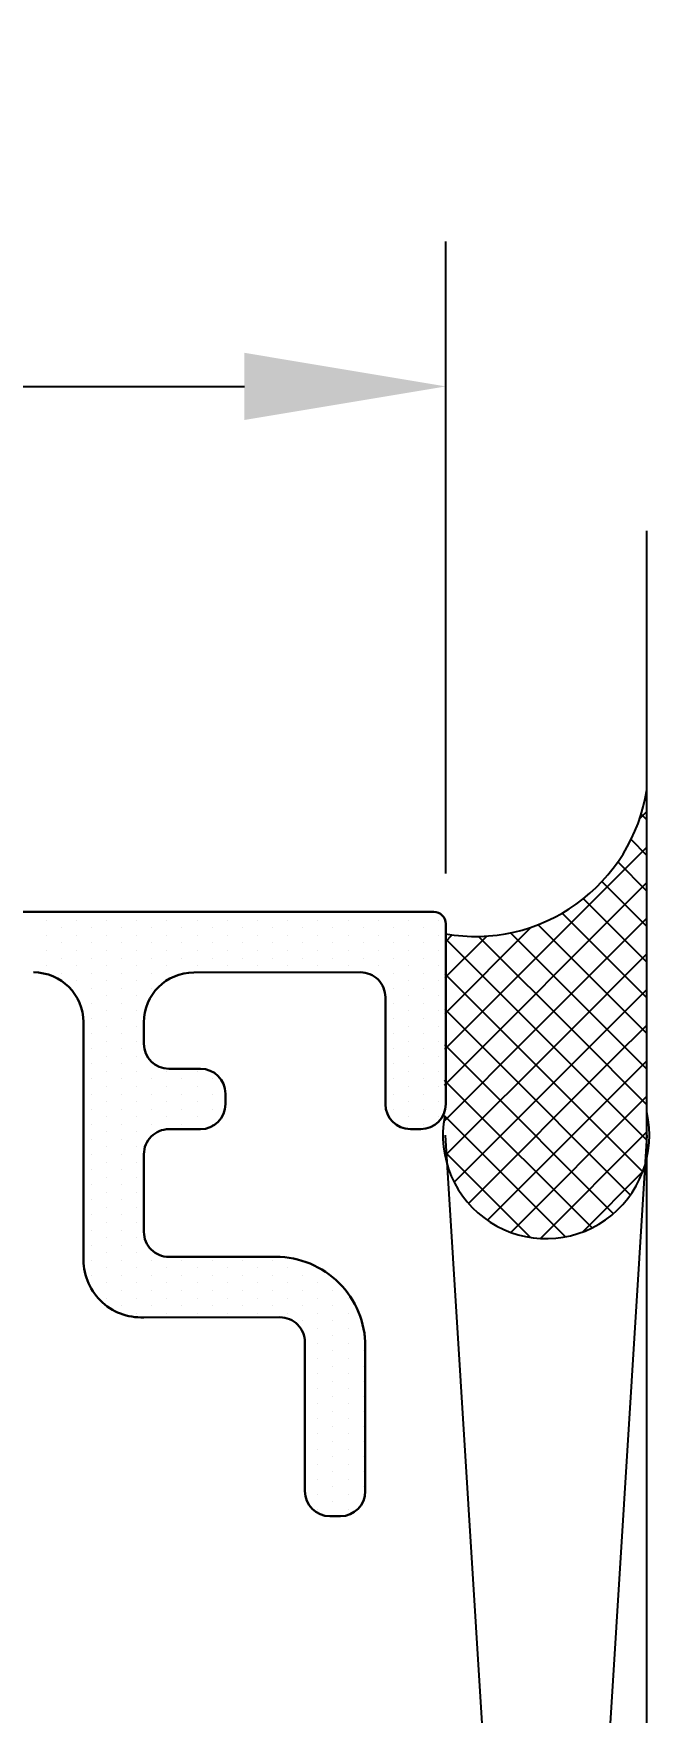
# Model space of a CAD drawing. Header units: inches. Extents: x 3.8 to 36.3, y 0.9 to 43.6.
# Drawn here: x 26.612 to 27.376, y 27.251 to 29.334 of the extents above; entities that cross this region are included whole.
import ezdxf

# ---------------------------------------------------------------- set-up
doc = ezdxf.new("R2010")
doc.units = ezdxf.units.IN
doc.header["$MEASUREMENT"] = 0
for name, color, linetype in [('R-ANNO-DIMS', 3, 'Continuous'), ('R-SWTS-DET1', 1, 'Continuous'), ('R-SWTS-DET3', 5, 'Continuous'), ('R-SWTS-PAT1', 5, 'Continuous')]:
    doc.layers.add(name, color=color, linetype=linetype)
doc.styles.add('SWTSTEXT', font='romans.shx')
doc.dimstyles.new('SWTSARCH', dxfattribs={"dimtxt": 0.25, "dimasz": 0.25, "dimexe": 0.179688, "dimexo": 0.0625, "dimgap": 0.125, "dimtad": 1, "dimtih": 1, "dimtoh": 1, "dimdec": 4, "dimzin": 4, "dimdsep": 46, "dimlunit": 4, "dimtxsty": 'SWTSTEXT', "dimcen": 0.1875, "dimdle": 0.179688, "dimclrd": 256, "dimclre": 256, "dimclrt": 256, "dimadec": 0, "dimazin": 1, "dimtfac": 1, "dimtdec": 4, "dimtofl": 0, "dimtmove": 0, "dimatfit": 3, "dimfxl": 0, "dimfrac": 2, "dimtolj": 1, "dimtzin": 4, "dimlwd": -1, "dimlwe": -1, "dimarcsym": 0})

# ---------------------------------------------------------------- blocks, each defined once
blk = doc.blocks.new('*D2')
at = {"layer": 'Defpoints', "color": 0}
for p in [(27.1236, 28.8962), (25.1234, 28.2291), (27.1236, 28.2291)]:
    blk.add_point(p, dxfattribs=at)
at = {"layer": 'R-ANNO-DIMS'}
for p, q in [((25.1234, 28.2916), (25.1234, 29.0759)), ((27.1236, 28.2916), (27.1236, 29.0759)), ((25.3734, 28.8962), (26.8736, 28.8962))]:
    blk.add_line(p, q, dxfattribs=at)
for points in [[(25.3734, 28.9379), (25.3734, 28.8546), (25.1234, 28.8962)], [(26.8736, 28.9379), (26.8736, 28.8546), (27.1236, 28.8962)]]:
    blk.add_solid(points, dxfattribs=at)
at = {"layer": 'R-ANNO-DIMS', "insert": (26.1443, 29.17), "char_height": 0.25, "attachment_point": 5, "style": 'SWTSTEXT'}
blk.add_mtext('\\A1;2"', dxfattribs=at)

msp = doc.modelspace()

# ---------------------------------------------------------------- linework, layer by layer
at = {"layer": 'R-SWTS-DET1', "lineweight": 30}
for p, q in [((25.13838, 28.24408), (27.10857, 28.24408)), ((27.12357, 28.22908), (27.12357, 28.00553)), ((27.01755, 28.16907), (26.81062, 28.16893)), ((27.04857, 28.00553), (27.04857, 28.13807)), ((26.67369, 27.81584), (26.67365, 28.10709)), ((26.74866, 28.10692), (26.74866, 28.08045)), ((26.77966, 28.04946), (26.8189, 28.04946)), ((26.8499, 28.01846), (26.8499, 28.00541)), ((26.8189, 27.97441), (26.77968, 27.97441)), ((27.09257, 27.97453), (27.07957, 27.97453)), ((26.74868, 27.94341), (26.7487, 27.8469)), ((26.77971, 27.81592), (26.91257, 27.816)), ((26.91762, 27.741), (26.74877, 27.74088)), ((26.94865, 27.52508), (26.94865, 27.71)), ((27.02365, 27.705), (27.02365, 27.52508)), ((26.99265, 27.49408), (26.97965, 27.49408))]:
    msp.add_line(p, q, dxfattribs=at)
for centre, radius, start, end in [((27.10857, 28.22908), 0.015, 0, 90), ((26.61165, 28.10708), 0.062, 0.0068, 90), ((26.81066, 28.10693), 0.062, 90.03988, 180.00838), ((27.01757, 28.13807), 0.031, 360, 90.03988), ((26.77966, 28.08046), 0.031, 180.00838, 270), ((26.8189, 28.01846), 0.031, 0, 90), ((26.8189, 28.00541), 0.031, 270, 0), ((27.07957, 28.00553), 0.031, 180, 270), ((27.09257, 28.00553), 0.031, 270, 0), ((26.77968, 27.94341), 0.031, 90, 180.00838), ((26.7797, 27.84692), 0.031, 180.0255, 270.02809), ((26.74539, 27.81257), 0.07177, 177.38505, 272.70294), ((26.91265, 27.705), 0.111, 360, 90.04227), ((26.91765, 27.71), 0.031, 0, 90.04227), ((26.97965, 27.52508), 0.031, 180, 270), ((26.99265, 27.52508), 0.031, 270, 0)]:
    msp.add_arc(centre, radius, start, end, dxfattribs=at)
at = {"layer": 'R-SWTS-DET3'}
for p, q in [((27.37324, 23.378), (27.37324, 28.71685)), ((27.37324, 23.96685), (27.12324, 27.96685)), ((27.37324, 27.96685), (27.12324, 23.96685))]:
    msp.add_line(p, q, dxfattribs=at)
for centre, radius, start, end in [((27.16039, 28.42908), 0.21545, 260.07208, 351.02121), ((27.24824, 27.96685), 0.12825, 169.29404, 12.92749)]:
    msp.add_arc(centre, radius, start, end, dxfattribs=at)
at = {"layer": 'R-SWTS-PAT1'}
for p, q in [((27.36445, 28.35995), (27.37324, 28.36875)), ((27.37324, 28.35838), (27.36622, 28.36541)), ((27.12237, 28.07368), (27.37324, 28.32455)), ((27.37324, 28.31418), (27.35363, 28.3338)), ((27.37324, 28.26999), (27.33723, 28.30601)), ((27.1221, 28.02921), (27.37324, 28.28036)), ((27.37324, 28.2258), (27.31745, 28.28159)), ((27.37324, 28.1816), (27.29444, 28.26041)), ((26.62715, 28.23363), (26.62715, 28.23363)), ((26.6459, 28.24301), (26.6459, 28.24301)), ((26.66465, 28.23363), (26.66465, 28.23363)), ((26.6834, 28.24301), (26.6834, 28.24301)), ((26.70215, 28.23363), (26.70215, 28.23363)), ((26.7209, 28.24301), (26.7209, 28.24301)), ((26.73965, 28.23363), (26.73965, 28.23363)), ((26.7584, 28.24301), (26.7584, 28.24301)), ((26.77715, 28.23363), (26.77715, 28.23363)), ((26.7959, 28.24301), (26.7959, 28.24301)), ((26.81465, 28.23363), (26.81465, 28.23363)), ((26.8334, 28.24301), (26.8334, 28.24301)), ((26.85215, 28.23363), (26.85215, 28.23363)), ((26.8709, 28.24301), (26.8709, 28.24301)), ((26.88965, 28.23363), (26.88965, 28.23363)), ((26.9084, 28.24301), (26.9084, 28.24301)), ((26.92715, 28.23363), (26.92715, 28.23363)), ((26.9459, 28.24301), (26.9459, 28.24301)), ((26.96465, 28.23363), (26.96465, 28.23363)), ((26.9834, 28.24301), (26.9834, 28.24301)), ((27.00215, 28.23363), (27.00215, 28.23363)), ((27.0209, 28.24301), (27.0209, 28.24301)), ((27.03965, 28.23363), (27.03965, 28.23363)), ((27.0584, 28.24301), (27.0584, 28.24301)), ((27.07715, 28.23363), (27.07715, 28.23363)), ((27.0959, 28.24301), (27.0959, 28.24301)), ((27.11465, 28.23363), (27.11465, 28.23363)), ((27.23102, 28.09394), (27.37324, 28.23616)), ((27.37324, 28.13741), (27.26814, 28.24251)), ((26.62715, 28.21488), (26.62715, 28.21488)), ((26.6459, 28.22426), (26.6459, 28.22426)), ((26.66465, 28.21488), (26.66465, 28.21488)), ((26.6834, 28.22426), (26.6834, 28.22426)), ((26.70215, 28.21488), (26.70215, 28.21488)), ((26.7209, 28.22426), (26.7209, 28.22426)), ((26.73965, 28.21488), (26.73965, 28.21488)), ((26.7584, 28.22426), (26.7584, 28.22426)), ((26.77715, 28.21488), (26.77715, 28.21488)), ((26.7959, 28.22426), (26.7959, 28.22426)), ((26.81465, 28.21488), (26.81465, 28.21488)), ((26.8334, 28.22426), (26.8334, 28.22426)), ((26.85215, 28.21488), (26.85215, 28.21488)), ((26.8709, 28.22426), (26.8709, 28.22426)), ((26.88965, 28.21488), (26.88965, 28.21488)), ((26.9084, 28.22426), (26.9084, 28.22426)), ((26.92715, 28.21488), (26.92715, 28.21488)), ((26.9459, 28.22426), (26.9459, 28.22426)), ((26.96465, 28.21488), (26.96465, 28.21488)), ((26.9834, 28.22426), (26.9834, 28.22426)), ((27.00215, 28.21488), (27.00215, 28.21488)), ((27.0209, 28.22426), (27.0209, 28.22426)), ((27.03965, 28.21488), (27.03965, 28.21488)), ((27.0584, 28.22426), (27.0584, 28.22426)), ((27.07715, 28.21488), (27.07715, 28.21488)), ((27.0959, 28.22426), (27.0959, 28.22426)), ((27.11465, 28.21488), (27.11465, 28.21488)), ((27.12264, 28.11814), (27.22951, 28.22502)), ((27.12291, 28.16261), (27.17439, 28.21408)), ((27.12318, 28.20708), (27.13166, 28.21555)), ((27.28993, 28.08814), (27.16441, 28.21366)), ((27.37324, 28.04902), (27.20415, 28.21812)), ((27.37324, 28.09321), (27.23826, 28.22819)), ((26.62715, 28.19613), (26.62715, 28.19613)), ((26.6459, 28.20551), (26.6459, 28.20551)), ((26.66465, 28.19613), (26.66465, 28.19613)), ((26.6834, 28.20551), (26.6834, 28.20551)), ((26.70215, 28.19613), (26.70215, 28.19613)), ((26.7209, 28.20551), (26.7209, 28.20551)), ((26.73965, 28.19613), (26.73965, 28.19613)), ((26.7584, 28.20551), (26.7584, 28.20551)), ((26.77715, 28.19613), (26.77715, 28.19613)), ((26.7959, 28.20551), (26.7959, 28.20551)), ((26.81465, 28.19613), (26.81465, 28.19613)), ((26.8334, 28.20551), (26.8334, 28.20551)), ((26.85215, 28.19613), (26.85215, 28.19613)), ((26.8709, 28.20551), (26.8709, 28.20551)), ((26.88965, 28.19613), (26.88965, 28.19613)), ((26.9084, 28.20551), (26.9084, 28.20551)), ((26.92715, 28.19613), (26.92715, 28.19613)), ((26.9459, 28.20551), (26.9459, 28.20551)), ((26.96465, 28.19613), (26.96465, 28.19613)), ((26.9834, 28.20551), (26.9834, 28.20551)), ((27.00215, 28.19613), (27.00215, 28.19613)), ((27.0209, 28.20551), (27.0209, 28.20551)), ((27.03965, 28.19613), (27.03965, 28.19613)), ((27.0584, 28.20551), (27.0584, 28.20551)), ((27.07715, 28.19613), (27.07715, 28.19613)), ((27.0959, 28.20551), (27.0959, 28.20551)), ((27.11465, 28.19613), (27.11465, 28.19613)), ((27.2391, 28.09478), (27.12321, 28.21067)), ((27.27381, 28.09253), (27.37324, 28.19197)), ((26.62715, 28.17738), (26.62715, 28.17738)), ((26.6459, 28.18676), (26.6459, 28.18676)), ((26.66465, 28.17738), (26.66465, 28.17738)), ((26.6834, 28.18676), (26.6834, 28.18676)), ((26.70215, 28.17738), (26.70215, 28.17738)), ((26.7209, 28.18676), (26.7209, 28.18676)), ((26.73965, 28.17738), (26.73965, 28.17738)), ((26.7584, 28.18676), (26.7584, 28.18676)), ((26.77715, 28.17738), (26.77715, 28.17738)), ((26.7959, 28.18676), (26.7959, 28.18676)), ((26.81465, 28.17738), (26.81465, 28.17738)), ((26.8334, 28.18676), (26.8334, 28.18676)), ((26.85215, 28.17738), (26.85215, 28.17738)), ((26.8709, 28.18676), (26.8709, 28.18676)), ((26.88965, 28.17738), (26.88965, 28.17738)), ((26.9084, 28.18676), (26.9084, 28.18676)), ((26.92715, 28.17738), (26.92715, 28.17738)), ((26.9459, 28.18676), (26.9459, 28.18676)), ((26.96465, 28.17738), (26.96465, 28.17738)), ((26.9834, 28.18676), (26.9834, 28.18676)), ((27.00215, 28.17738), (27.00215, 28.17738)), ((27.0209, 28.18676), (27.0209, 28.18676)), ((27.03965, 28.17738), (27.03965, 28.17738)), ((27.0584, 28.18676), (27.0584, 28.18676)), ((27.07715, 28.17738), (27.07715, 28.17738)), ((27.0959, 28.18676), (27.0959, 28.18676)), ((27.11465, 28.17738), (27.11465, 28.17738)), ((26.6459, 28.16801), (26.6459, 28.16801)), ((26.66465, 28.15863), (26.66465, 28.15863)), ((26.6834, 28.16801), (26.6834, 28.16801)), ((26.6834, 28.14926), (26.6834, 28.14926)), ((26.70215, 28.15863), (26.70215, 28.15863)), ((26.7209, 28.16801), (26.7209, 28.16801)), ((26.7209, 28.14926), (26.7209, 28.14926)), ((26.73965, 28.15863), (26.73965, 28.15863)), ((26.7584, 28.16801), (26.7584, 28.16801)), ((26.7584, 28.14926), (26.7584, 28.14926)), ((26.7959, 28.16801), (26.7959, 28.16801)), ((27.0584, 28.16801), (27.0584, 28.16801)), ((27.0584, 28.14926), (27.0584, 28.14926)), ((27.07715, 28.15863), (27.07715, 28.15863)), ((27.0959, 28.16801), (27.0959, 28.16801)), ((27.0959, 28.14926), (27.0959, 28.14926)), ((27.11465, 28.15863), (27.11465, 28.15863)), ((27.20287, 28.08681), (27.12294, 28.16674)), ((26.66465, 28.13988), (26.66465, 28.13988)), ((26.6834, 28.13051), (26.6834, 28.13051)), ((26.70215, 28.13988), (26.70215, 28.13988)), ((26.7209, 28.13051), (26.7209, 28.13051)), ((26.73965, 28.13988), (26.73965, 28.13988)), ((27.0584, 28.13051), (27.0584, 28.13051)), ((27.07715, 28.13988), (27.07715, 28.13988)), ((27.0959, 28.13051), (27.0959, 28.13051)), ((27.11465, 28.13988), (27.11465, 28.13988)), ((27.30655, 28.08108), (27.37324, 28.14778)), ((26.6834, 28.11176), (26.6834, 28.11176)), ((26.70215, 28.12113), (26.70215, 28.12113)), ((26.7209, 28.11176), (26.7209, 28.11176)), ((26.73965, 28.12113), (26.73965, 28.12113)), ((27.0584, 28.11176), (27.0584, 28.11176)), ((27.07715, 28.12113), (27.07715, 28.12113)), ((27.0959, 28.11176), (27.0959, 28.11176)), ((27.11465, 28.12113), (27.11465, 28.12113)), ((27.17403, 28.07145), (27.12267, 28.12282)), ((26.6834, 28.09301), (26.6834, 28.09301)), ((26.70215, 28.10238), (26.70215, 28.10238)), ((26.7209, 28.09301), (26.7209, 28.09301)), ((26.73965, 28.10238), (26.73965, 28.10238)), ((27.0584, 28.09301), (27.0584, 28.09301)), ((27.07715, 28.10238), (27.07715, 28.10238)), ((27.0959, 28.09301), (27.0959, 28.09301)), ((27.11465, 28.10238), (27.11465, 28.10238)), ((27.12183, 27.98475), (27.23102, 28.09394)), ((27.12257, 27.94129), (27.27381, 28.09253)), ((27.3682, 27.92148), (27.20287, 28.08681)), ((27.37288, 27.961), (27.2391, 28.09478)), ((27.36953, 28.00854), (27.28993, 28.08814)), ((27.33288, 28.06322), (27.37324, 28.10358)), ((26.6834, 28.07426), (26.6834, 28.07426)), ((26.70215, 28.08363), (26.70215, 28.08363)), ((26.7209, 28.07426), (26.7209, 28.07426)), ((26.73965, 28.08363), (26.73965, 28.08363)), ((27.0584, 28.07426), (27.0584, 28.07426)), ((27.07715, 28.08363), (27.07715, 28.08363)), ((27.0959, 28.07426), (27.0959, 28.07426)), ((27.11465, 28.08363), (27.11465, 28.08363)), ((27.15092, 28.05038), (27.1224, 28.07889)), ((27.13401, 27.90855), (27.30655, 28.08108)), ((27.35284, 27.89264), (27.17403, 28.07145)), ((26.6834, 28.05551), (26.6834, 28.05551)), ((26.70215, 28.06488), (26.70215, 28.06488)), ((26.70215, 28.04613), (26.70215, 28.04613)), ((26.7209, 28.05551), (26.7209, 28.05551)), ((26.73965, 28.06488), (26.73965, 28.06488)), ((26.73965, 28.04613), (26.73965, 28.04613)), ((26.7584, 28.05551), (26.7584, 28.05551)), ((26.77715, 28.04613), (26.77715, 28.04613)), ((26.81465, 28.04613), (26.81465, 28.04613)), ((27.0584, 28.05551), (27.0584, 28.05551)), ((27.07715, 28.06488), (27.07715, 28.06488)), ((27.07715, 28.04613), (27.07715, 28.04613)), ((27.0959, 28.05551), (27.0959, 28.05551)), ((27.11465, 28.06488), (27.11465, 28.06488)), ((27.11465, 28.04613), (27.11465, 28.04613)), ((27.33177, 27.86953), (27.15092, 28.05038)), ((27.15188, 27.88222), (27.33288, 28.06322)), ((27.3537, 28.03984), (27.37324, 28.05939)), ((26.6834, 28.03676), (26.6834, 28.03676)), ((26.70215, 28.02738), (26.70215, 28.02738)), ((26.7209, 28.03676), (26.7209, 28.03676)), ((26.73965, 28.02738), (26.73965, 28.02738)), ((26.7584, 28.03676), (26.7584, 28.03676)), ((26.77715, 28.02738), (26.77715, 28.02738)), ((26.7959, 28.03676), (26.7959, 28.03676)), ((26.81465, 28.02738), (26.81465, 28.02738)), ((26.8334, 28.03676), (26.8334, 28.03676)), ((27.0584, 28.03676), (27.0584, 28.03676)), ((27.07715, 28.02738), (27.07715, 28.02738)), ((27.0959, 28.03676), (27.0959, 28.03676)), ((27.11465, 28.02738), (27.11465, 28.02738)), ((27.13332, 28.02378), (27.12213, 28.03497)), ((27.30517, 27.85193), (27.13332, 28.02378)), ((27.17526, 27.8614), (27.3537, 28.03984)), ((26.6834, 28.01801), (26.6834, 28.01801)), ((26.70215, 28.00863), (26.70215, 28.00863)), ((26.7209, 28.01801), (26.7209, 28.01801)), ((26.73965, 28.00863), (26.73965, 28.00863)), ((26.7584, 28.01801), (26.7584, 28.01801)), ((26.77715, 28.00863), (26.77715, 28.00863)), ((26.7959, 28.01801), (26.7959, 28.01801)), ((26.81465, 28.00863), (26.81465, 28.00863)), ((26.8334, 28.01801), (26.8334, 28.01801)), ((27.0584, 28.01801), (27.0584, 28.01801)), ((27.07715, 28.00863), (27.07715, 28.00863)), ((27.0959, 28.01801), (27.0959, 28.01801)), ((27.11465, 28.00863), (27.11465, 28.00863)), ((27.20439, 27.84634), (27.36876, 28.01071)), ((27.36876, 28.01071), (27.37324, 28.01519)), ((27.37324, 28.00483), (27.36953, 28.00854)), ((26.6834, 27.99926), (26.6834, 27.99926)), ((26.70215, 27.98988), (26.70215, 27.98988)), ((26.7209, 27.99926), (26.7209, 27.99926)), ((26.73965, 27.98988), (26.73965, 27.98988)), ((26.7584, 27.99926), (26.7584, 27.99926)), ((26.77715, 27.98988), (26.77715, 27.98988)), ((26.7959, 27.99926), (26.7959, 27.99926)), ((26.81465, 27.98988), (26.81465, 27.98988)), ((26.8334, 27.99926), (26.8334, 27.99926)), ((27.0584, 27.99926), (27.0584, 27.99926)), ((27.07715, 27.98988), (27.07715, 27.98988)), ((27.0959, 27.99926), (27.0959, 27.99926)), ((27.11465, 27.98988), (27.11465, 27.98988)), ((27.12223, 27.99068), (27.12187, 27.99104)), ((27.27207, 27.84084), (27.12223, 27.99068)), ((26.6834, 27.98051), (26.6834, 27.98051)), ((26.6834, 27.96176), (26.6834, 27.96176)), ((26.70215, 27.97113), (26.70215, 27.97113)), ((26.7209, 27.98051), (26.7209, 27.98051)), ((26.7209, 27.96176), (26.7209, 27.96176)), ((26.73965, 27.97113), (26.73965, 27.97113)), ((26.7584, 27.98051), (26.7584, 27.98051)), ((26.7959, 27.98051), (26.7959, 27.98051)), ((26.8334, 27.98051), (26.8334, 27.98051)), ((27.0959, 27.98051), (27.0959, 27.98051)), ((27.24105, 27.83881), (27.37324, 27.971)), ((26.6834, 27.94301), (26.6834, 27.94301)), ((26.70215, 27.95238), (26.70215, 27.95238)), ((26.7209, 27.94301), (26.7209, 27.94301)), ((26.73965, 27.95238), (26.73965, 27.95238)), ((27.22859, 27.84012), (27.1216, 27.94711)), ((26.6834, 27.92426), (26.6834, 27.92426)), ((26.70215, 27.93363), (26.70215, 27.93363)), ((26.7209, 27.92426), (26.7209, 27.92426)), ((26.73965, 27.93363), (26.73965, 27.93363)), ((27.29317, 27.84673), (27.36837, 27.92193)), ((26.6834, 27.90551), (26.6834, 27.90551)), ((26.70215, 27.91488), (26.70215, 27.91488)), ((26.7209, 27.90551), (26.7209, 27.90551)), ((26.73965, 27.91488), (26.73965, 27.91488)), ((26.6834, 27.88676), (26.6834, 27.88676)), ((26.70215, 27.89613), (26.70215, 27.89613)), ((26.70215, 27.87738), (26.70215, 27.87738)), ((26.7209, 27.88676), (26.7209, 27.88676)), ((26.73965, 27.89613), (26.73965, 27.89613)), ((26.73965, 27.87738), (26.73965, 27.87738)), ((26.6834, 27.86801), (26.6834, 27.86801)), ((26.70215, 27.85863), (26.70215, 27.85863)), ((26.7209, 27.86801), (26.7209, 27.86801)), ((26.73965, 27.85863), (26.73965, 27.85863)), ((26.6834, 27.84926), (26.6834, 27.84926)), ((26.70215, 27.83988), (26.70215, 27.83988)), ((26.7209, 27.84926), (26.7209, 27.84926)), ((26.73965, 27.83988), (26.73965, 27.83988)), ((26.6834, 27.83051), (26.6834, 27.83051)), ((26.70215, 27.82113), (26.70215, 27.82113)), ((26.7209, 27.83051), (26.7209, 27.83051)), ((26.73965, 27.82113), (26.73965, 27.82113)), ((26.6834, 27.81176), (26.6834, 27.81176)), ((26.70215, 27.80238), (26.70215, 27.80238)), ((26.7209, 27.81176), (26.7209, 27.81176)), ((26.73965, 27.80238), (26.73965, 27.80238)), ((26.7584, 27.81176), (26.7584, 27.81176)), ((26.77715, 27.80238), (26.77715, 27.80238)), ((26.7959, 27.81176), (26.7959, 27.81176)), ((26.81465, 27.80238), (26.81465, 27.80238)), ((26.8334, 27.81176), (26.8334, 27.81176)), ((26.85215, 27.80238), (26.85215, 27.80238)), ((26.8709, 27.81176), (26.8709, 27.81176)), ((26.88965, 27.80238), (26.88965, 27.80238)), ((26.9084, 27.81176), (26.9084, 27.81176)), ((26.92715, 27.80238), (26.92715, 27.80238)), ((26.96465, 27.80238), (26.96465, 27.80238)), ((26.6834, 27.79301), (26.6834, 27.79301)), ((26.70215, 27.78363), (26.70215, 27.78363)), ((26.7209, 27.79301), (26.7209, 27.79301)), ((26.7209, 27.77426), (26.7209, 27.77426)), ((26.73965, 27.78363), (26.73965, 27.78363)), ((26.7584, 27.79301), (26.7584, 27.79301)), ((26.7584, 27.77426), (26.7584, 27.77426)), ((26.77715, 27.78363), (26.77715, 27.78363)), ((26.7959, 27.79301), (26.7959, 27.79301)), ((26.7959, 27.77426), (26.7959, 27.77426)), ((26.81465, 27.78363), (26.81465, 27.78363)), ((26.8334, 27.79301), (26.8334, 27.79301)), ((26.8334, 27.77426), (26.8334, 27.77426)), ((26.85215, 27.78363), (26.85215, 27.78363)), ((26.8709, 27.79301), (26.8709, 27.79301)), ((26.8709, 27.77426), (26.8709, 27.77426)), ((26.88965, 27.78363), (26.88965, 27.78363)), ((26.9084, 27.79301), (26.9084, 27.79301)), ((26.9084, 27.77426), (26.9084, 27.77426)), ((26.92715, 27.78363), (26.92715, 27.78363)), ((26.9459, 27.79301), (26.9459, 27.79301)), ((26.9459, 27.77426), (26.9459, 27.77426)), ((26.96465, 27.78363), (26.96465, 27.78363)), ((26.9834, 27.77426), (26.9834, 27.77426)), ((26.70215, 27.76488), (26.70215, 27.76488)), ((26.7209, 27.75551), (26.7209, 27.75551)), ((26.73965, 27.76488), (26.73965, 27.76488)), ((26.7584, 27.75551), (26.7584, 27.75551)), ((26.77715, 27.76488), (26.77715, 27.76488)), ((26.7959, 27.75551), (26.7959, 27.75551)), ((26.81465, 27.76488), (26.81465, 27.76488)), ((26.8334, 27.75551), (26.8334, 27.75551)), ((26.85215, 27.76488), (26.85215, 27.76488)), ((26.8709, 27.75551), (26.8709, 27.75551)), ((26.88965, 27.76488), (26.88965, 27.76488)), ((26.9084, 27.75551), (26.9084, 27.75551)), ((26.92715, 27.76488), (26.92715, 27.76488)), ((26.9459, 27.75551), (26.9459, 27.75551)), ((26.96465, 27.76488), (26.96465, 27.76488)), ((26.9834, 27.75551), (26.9834, 27.75551)), ((27.00215, 27.76488), (27.00215, 27.76488)), ((26.73965, 27.74613), (26.73965, 27.74613)), ((26.77715, 27.74613), (26.77715, 27.74613)), ((26.81465, 27.74613), (26.81465, 27.74613)), ((26.85215, 27.74613), (26.85215, 27.74613)), ((26.88965, 27.74613), (26.88965, 27.74613)), ((26.92715, 27.74613), (26.92715, 27.74613)), ((26.9459, 27.73676), (26.9459, 27.73676)), ((26.96465, 27.74613), (26.96465, 27.74613)), ((26.9834, 27.73676), (26.9834, 27.73676)), ((27.00215, 27.74613), (27.00215, 27.74613)), ((26.96465, 27.72738), (26.96465, 27.72738)), ((26.9834, 27.71801), (26.9834, 27.71801)), ((27.00215, 27.72738), (27.00215, 27.72738)), ((27.0209, 27.71801), (27.0209, 27.71801)), ((26.96465, 27.70863), (26.96465, 27.70863)), ((26.96465, 27.68988), (26.96465, 27.68988)), ((26.9834, 27.69926), (26.9834, 27.69926)), ((27.00215, 27.70863), (27.00215, 27.70863)), ((27.00215, 27.68988), (27.00215, 27.68988)), ((27.0209, 27.69926), (27.0209, 27.69926)), ((26.96465, 27.67113), (26.96465, 27.67113)), ((26.9834, 27.68051), (26.9834, 27.68051)), ((27.00215, 27.67113), (27.00215, 27.67113)), ((27.0209, 27.68051), (27.0209, 27.68051)), ((26.96465, 27.65238), (26.96465, 27.65238)), ((26.9834, 27.66176), (26.9834, 27.66176)), ((27.00215, 27.65238), (27.00215, 27.65238)), ((27.0209, 27.66176), (27.0209, 27.66176)), ((26.96465, 27.63363), (26.96465, 27.63363)), ((26.9834, 27.64301), (26.9834, 27.64301)), ((27.00215, 27.63363), (27.00215, 27.63363)), ((27.0209, 27.64301), (27.0209, 27.64301)), ((26.96465, 27.61488), (26.96465, 27.61488)), ((26.9834, 27.62426), (26.9834, 27.62426)), ((27.00215, 27.61488), (27.00215, 27.61488)), ((27.0209, 27.62426), (27.0209, 27.62426)), ((26.96465, 27.59613), (26.96465, 27.59613)), ((26.9834, 27.60551), (26.9834, 27.60551)), ((26.9834, 27.58676), (26.9834, 27.58676)), ((27.00215, 27.59613), (27.00215, 27.59613)), ((27.0209, 27.60551), (27.0209, 27.60551)), ((27.0209, 27.58676), (27.0209, 27.58676)), ((26.96465, 27.57738), (26.96465, 27.57738)), ((26.9834, 27.56801), (26.9834, 27.56801)), ((27.00215, 27.57738), (27.00215, 27.57738)), ((27.0209, 27.56801), (27.0209, 27.56801)), ((26.96465, 27.55863), (26.96465, 27.55863)), ((26.9834, 27.54926), (26.9834, 27.54926)), ((27.00215, 27.55863), (27.00215, 27.55863)), ((27.0209, 27.54926), (27.0209, 27.54926)), ((26.96465, 27.53988), (26.96465, 27.53988)), ((26.9834, 27.53051), (26.9834, 27.53051)), ((27.00215, 27.53988), (27.00215, 27.53988)), ((27.0209, 27.53051), (27.0209, 27.53051)), ((26.96465, 27.52113), (26.96465, 27.52113)), ((26.96465, 27.50238), (26.96465, 27.50238)), ((26.9834, 27.51176), (26.9834, 27.51176)), ((27.00215, 27.52113), (27.00215, 27.52113)), ((27.00215, 27.50238), (27.00215, 27.50238))]:
    msp.add_line(p, q, dxfattribs=at)

# ---------------------------------------------------------------- dimensions: what is measured, and where the dimension line sits
at = {"layer": 'R-ANNO-DIMS'}
dim = msp.add_linear_dim(base=(27.12357, 28.89624), p1=(25.12338, 28.22908), p2=(27.12357, 28.22908), dimstyle='SWTSARCH', dxfattribs=at)
dim.commit()
dim.dimension.update_dxf_attribs({"geometry": '*D2', "text_midpoint": (26.14433, 28.89624), "dimtype": 160})

doc.saveas('drawing.dxf')
